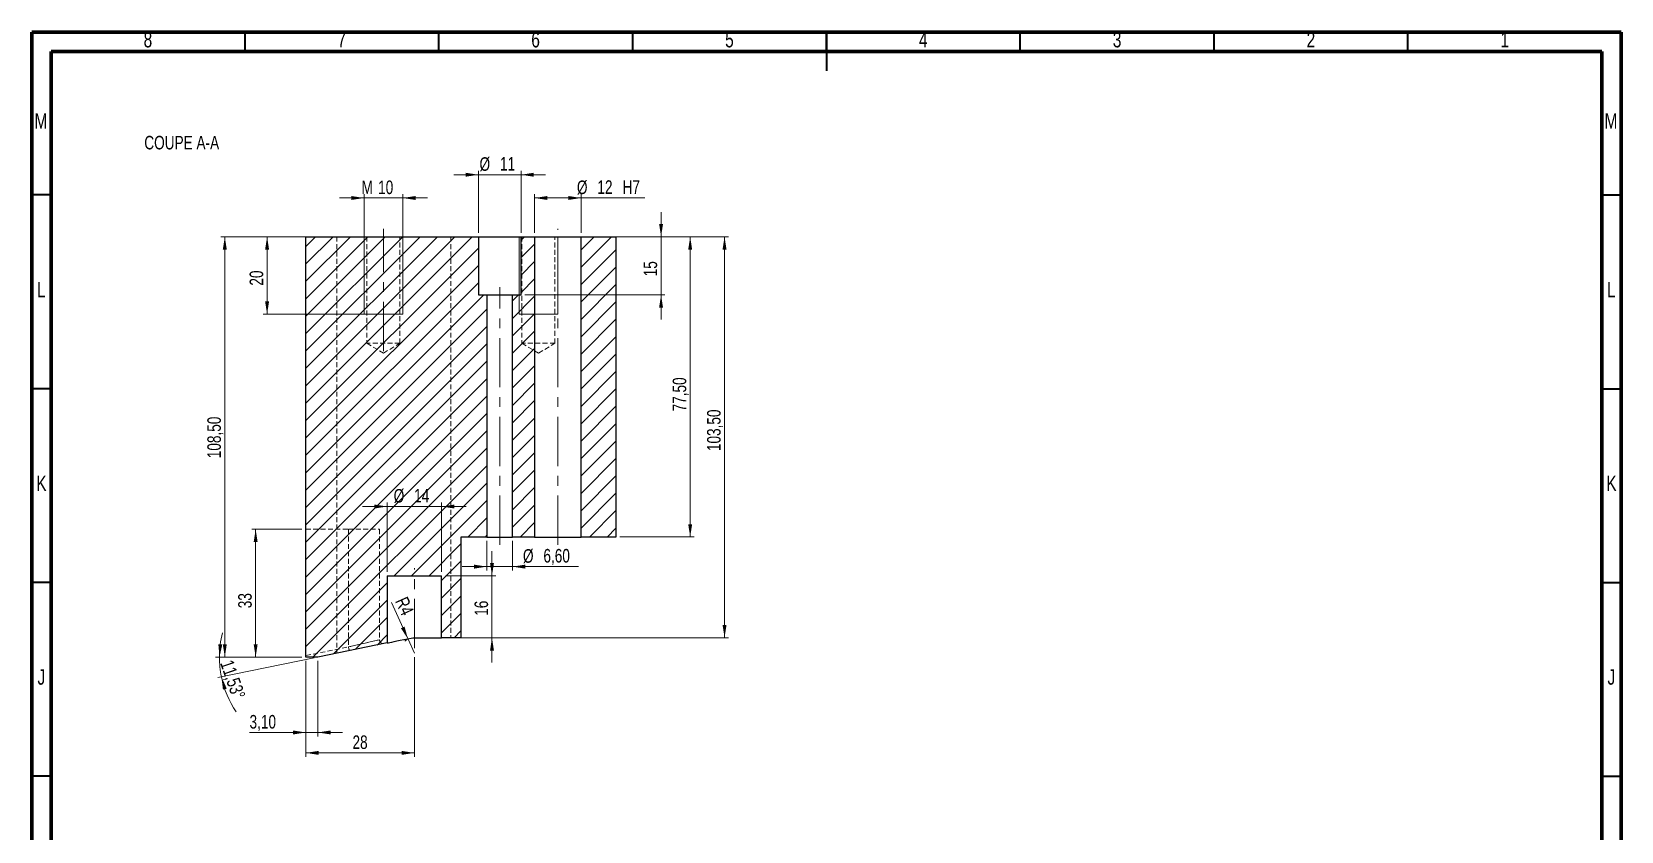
# Model space of a CAD drawing. Header units: millimetres. Extents: x 5 to 415, y 5 to 589.
# Drawn here: x 5 to 415, y 382.8 to 589.1 of the extents above; entities that cross this region are included whole.
import ezdxf

# ---------------------------------------------------------------- set-up
doc = ezdxf.new("R2010")
doc.units = ezdxf.units.MM
doc.linetypes.add('CENTERX2', pattern=[20.32, 12.7, -2.54, 2.54, -2.54])
doc.linetypes.add('HIDDEN', pattern=[1.905, 1.27, -0.635])
doc.styles.add('SLDTEXTSTYLE13', font='TXT', dxfattribs={"width": 0.75})
doc.dimstyles.new('SLDDIMSTYLE2', dxfattribs={"dimtxt": 3.5, "dimasz": 3.302, "dimexe": 0, "dimexo": 0.0625, "dimgap": 0.875, "dimtad": 1, "dimrnd": 1e-09, "dimzin": 12, "dimdsep": 46, "dimtxsty": 'SLDTEXTSTYLE13', "dimsah": 1, "dimcen": 0.09, "dimadec": 0, "dimazin": 3, "dimtfac": 1, "dimtofl": 0, "dimtmove": 0, "dimatfit": 3, "dimfxl": 1, "dimfrac": 2, "dimtolj": 1, "dimtzin": 12, "dimarcsym": 0})
doc.dimstyles.new('SLDDIMSTYLE4', dxfattribs={"dimtxt": 3.5, "dimasz": 3.302, "dimexe": 0, "dimexo": 0.0625, "dimgap": 0.875, "dimtad": 1, "dimrnd": 1e-09, "dimzin": 12, "dimdsep": 46, "dimtxsty": 'SLDTEXTSTYLE13', "dimsah": 1, "dimcen": 0.09, "dimadec": 0, "dimazin": 3, "dimtfac": 1, "dimtmove": 0, "dimatfit": 0, "dimfxl": 1, "dimfrac": 2, "dimtolj": 1, "dimtzin": 12, "dimarcsym": 0})
doc.dimstyles.new('SLDDIMSTYLE5', dxfattribs={"dimtxt": 3.5, "dimasz": 3.302, "dimexe": 0, "dimexo": 0.0625, "dimgap": 0.875, "dimtad": 1, "dimrnd": 1e-09, "dimzin": 12, "dimdsep": 46, "dimtxsty": 'SLDTEXTSTYLE13', "dimsah": 1, "dimcen": 0, "dimadec": 0, "dimazin": 3, "dimtfac": 1, "dimtofl": 0, "dimtmove": 0, "dimatfit": 3, "dimfxl": 1, "dimfrac": 2, "dimtolj": 1, "dimtzin": 12, "dimarcsym": 0})
doc.dimstyles.new('SLDDIMSTYLE6', dxfattribs={"dimtxt": 3.5, "dimasz": 3.302, "dimexe": 0, "dimexo": 0.0625, "dimgap": 0.875, "dimtad": 1, "dimdec": 4, "dimzin": 12, "dimdsep": 46, "dimtxsty": 'SLDTEXTSTYLE13', "dimsah": 1, "dimcen": 0.09, "dimazin": 3, "dimtfac": 1, "dimtofl": 0, "dimtmove": 0, "dimatfit": 3, "dimfxl": 1, "dimfrac": 2, "dimtolj": 1, "dimtzin": 12, "dimarcsym": 0})

# ---------------------------------------------------------------- blocks, each defined once
blk = doc.blocks.new('_D_33')
at = {"color": 7, "linetype": 'Continuous', "lineweight": 18}
for p, q in [((90.7, 546.22), (84.35, 546.22)), ((90.7, 517.22), (90.7, 547.22)), ((90.7, 546.22), (100.7, 546.22)), ((100.7, 517.22), (100.7, 547.22)), ((100.7, 546.22), (107.05, 546.22))]:
    blk.add_line(p, q, dxfattribs=at)
for points in [[(90.7, 546.22), (87.4, 546.73), (87.4, 545.71)], [(100.7, 546.22), (104, 545.71), (104, 546.73)]]:
    blk.add_solid(points, dxfattribs=at)
at = {"color": 7, "linetype": 'Continuous', "lineweight": 18, "char_height": 3.5, "attachment_point": 1, "style": 'SLDTEXTSTYLE13'}
for s, insert in [('M', (90.06, 550.73)), ('10', (94.34, 550.73))]:
    blk.add_mtext(s, dxfattribs=dict(at, insert=insert))
blk = doc.blocks.new('_D_34')
at = {"color": 7, "linetype": 'Continuous', "lineweight": 18}
for p, q in [((99.7, 536.22), (64.7, 536.22)), ((65.7, 536.22), (65.7, 516.22)), ((99.7, 516.22), (64.7, 516.22))]:
    blk.add_line(p, q, dxfattribs=at)
for points in [[(65.7, 536.22), (65.19, 532.92), (66.21, 532.92)], [(65.7, 516.22), (66.21, 519.52), (65.19, 519.52)]]:
    blk.add_solid(points, dxfattribs=at)
at = {"color": 7, "linetype": 'Continuous', "lineweight": 18, "insert": (61.19, 523.6), "char_height": 3.5, "attachment_point": 1, "rotation": 90, "style": 'SLDTEXTSTYLE13'}
blk.add_mtext('20', dxfattribs=at)
blk = doc.blocks.new('_D_35')
at = {"color": 7, "linetype": 'Continuous', "lineweight": 18}
for p, q in [((134.7, 537.22), (134.7, 547.22)), ((134.7, 546.22), (146.7, 546.22)), ((146.7, 537.22), (146.7, 547.22)), ((146.7, 546.22), (163.14, 546.22))]:
    blk.add_line(p, q, dxfattribs=at)
for points in [[(134.7, 546.22), (138, 545.71), (138, 546.73)], [(146.7, 546.22), (143.4, 546.73), (143.4, 545.71)]]:
    blk.add_solid(points, dxfattribs=at)
at = {"color": 7, "linetype": 'Continuous', "lineweight": 18, "char_height": 3.5, "attachment_point": 1, "style": 'SLDTEXTSTYLE13'}
for s, insert in [('%%c', (145.62, 550.73)), ('12', (150.9, 550.78)), ('H7', (157.39, 550.78))]:
    blk.add_mtext(s, dxfattribs=dict(at, insert=insert))
blk = doc.blocks.new('_D_36')
at = {"color": 7, "linetype": 'Continuous', "lineweight": 18}
for p, q in [((167.33, 536.22), (167.33, 542.57)), ((121.2, 536.22), (168.33, 536.22)), ((167.33, 536.22), (167.33, 521.22)), ((132.2, 521.22), (168.33, 521.22)), ((167.33, 521.22), (167.33, 514.87))]:
    blk.add_line(p, q, dxfattribs=at)
for points in [[(167.33, 536.22), (167.83, 539.52), (166.82, 539.52)], [(167.33, 521.22), (166.82, 517.92), (167.83, 517.92)]]:
    blk.add_solid(points, dxfattribs=at)
at = {"color": 7, "linetype": 'Continuous', "lineweight": 18, "insert": (162.81, 526), "char_height": 3.5, "attachment_point": 1, "rotation": 90, "style": 'SLDTEXTSTYLE13'}
blk.add_mtext('15', dxfattribs=at)
blk = doc.blocks.new('_D_37')
at = {"color": 7, "linetype": 'Continuous', "lineweight": 18}
for p, q in [((156.7, 536.22), (175.84, 536.22)), ((174.84, 536.22), (174.84, 458.72)), ((156.7, 458.72), (175.84, 458.72))]:
    blk.add_line(p, q, dxfattribs=at)
for points in [[(174.84, 536.22), (174.33, 532.92), (175.34, 532.92)], [(174.84, 458.72), (175.34, 462.02), (174.33, 462.02)]]:
    blk.add_solid(points, dxfattribs=at)
at = {"color": 7, "linetype": 'Continuous', "lineweight": 18, "insert": (170.32, 491.13), "char_height": 3.5, "attachment_point": 1, "rotation": 90, "style": 'SLDTEXTSTYLE13'}
blk.add_mtext('77,50', dxfattribs=at)
blk = doc.blocks.new('_D_38')
at = {"color": 7, "linetype": 'Continuous', "lineweight": 18}
for p, q in [((156.7, 536.22), (184.7, 536.22)), ((183.7, 432.72), (183.7, 536.22)), ((116.7, 432.72), (184.7, 432.72))]:
    blk.add_line(p, q, dxfattribs=at)
for points in [[(183.7, 536.22), (183.19, 532.92), (184.21, 532.92)], [(183.7, 432.72), (184.21, 436.02), (183.19, 436.02)]]:
    blk.add_solid(points, dxfattribs=at)
at = {"color": 7, "linetype": 'Continuous', "lineweight": 18, "insert": (179.19, 480.89), "char_height": 3.5, "attachment_point": 1, "rotation": 90, "style": 'SLDTEXTSTYLE13'}
blk.add_mtext('103,50', dxfattribs=at)
blk = doc.blocks.new('_D_39')
at = {"color": 7, "linetype": 'Continuous', "lineweight": 18}
for p, q in [((96.7, 449.72), (96.7, 467.59)), ((110.7, 449.72), (110.7, 467.59)), ((96.7, 466.59), (90.35, 466.59)), ((96.7, 466.59), (110.7, 466.59)), ((110.7, 466.59), (117.05, 466.59))]:
    blk.add_line(p, q, dxfattribs=at)
for points in [[(96.7, 466.59), (93.4, 467.09), (93.4, 466.08)], [(110.7, 466.59), (114, 466.08), (114, 467.09)]]:
    blk.add_solid(points, dxfattribs=at)
at = {"color": 7, "linetype": 'Continuous', "lineweight": 18, "char_height": 3.5, "attachment_point": 1, "style": 'SLDTEXTSTYLE13'}
for s, insert in [('%%c', (98.35, 471.1)), ('14', (103.63, 471.15))]:
    blk.add_mtext(s, dxfattribs=dict(at, insert=insert))
blk = doc.blocks.new('_D_40')
at = {"color": 7, "linetype": 'Continuous', "lineweight": 18}
for q in [(97.8, 441.8), (103.7, 428.72)]:
    blk.add_line((102.05, 432.36), q, dxfattribs=at)
blk.add_arc((103.7, 428.72), 4, 115.571, 128.3003, dxfattribs=at)
blk.add_solid([(102.05, 432.36), (101.16, 435.58), (100.23, 435.17)], dxfattribs=at)
at = {"color": 7, "linetype": 'Continuous', "lineweight": 18, "insert": (101.85, 443.63), "char_height": 3.5, "attachment_point": 1, "rotation": 294.264, "style": 'SLDTEXTSTYLE13'}
blk.add_mtext('R4', dxfattribs=at)
blk = doc.blocks.new('_D_41')
at = {"color": 7, "linetype": 'Continuous', "lineweight": 18}
for p, q in [((123.71, 448.72), (123.71, 455.07)), ((111.7, 448.72), (124.71, 448.72)), ((123.71, 432.72), (123.71, 448.72)), ((111.7, 432.72), (124.71, 432.72)), ((123.71, 432.72), (123.71, 426.37))]:
    blk.add_line(p, q, dxfattribs=at)
for points in [[(123.71, 448.72), (124.22, 452.02), (123.21, 452.02)], [(123.71, 432.72), (123.21, 429.42), (124.22, 429.42)]]:
    blk.add_solid(points, dxfattribs=at)
at = {"color": 7, "linetype": 'Continuous', "lineweight": 18, "insert": (119.2, 438.38), "char_height": 3.5, "attachment_point": 1, "rotation": 90, "style": 'SLDTEXTSTYLE13'}
blk.add_mtext('16', dxfattribs=at)
blk = doc.blocks.new('_D_42')
at = {"color": 7, "linetype": 'Continuous', "lineweight": 18}
for p, q in [((120.2, 552.22), (113.85, 552.22)), ((120.2, 537.22), (120.2, 553.22)), ((120.2, 552.22), (131.2, 552.22)), ((131.2, 537.22), (131.2, 553.22)), ((131.2, 552.22), (137.55, 552.22))]:
    blk.add_line(p, q, dxfattribs=at)
for points in [[(120.2, 552.22), (116.9, 552.73), (116.9, 551.71)], [(131.2, 552.22), (134.5, 551.71), (134.5, 552.73)]]:
    blk.add_solid(points, dxfattribs=at)
at = {"color": 7, "linetype": 'Continuous', "lineweight": 18, "char_height": 3.5, "attachment_point": 1, "style": 'SLDTEXTSTYLE13'}
for s, insert in [('%%c', (120.5, 556.73)), ('11', (125.78, 556.78))]:
    blk.add_mtext(s, dxfattribs=dict(at, insert=insert))
blk = doc.blocks.new('_D_43')
at = {"color": 7, "linetype": 'Continuous', "lineweight": 18}
for p, q in [((122.4, 457.72), (122.4, 450.07)), ((129, 457.72), (129, 450.07)), ((122.4, 451.07), (116.05, 451.07)), ((122.4, 451.07), (129, 451.07)), ((129, 451.07), (146.03, 451.07))]:
    blk.add_line(p, q, dxfattribs=at)
for points in [[(122.4, 451.07), (119.1, 451.58), (119.1, 450.56)], [(129, 451.07), (132.3, 450.56), (132.3, 451.58)]]:
    blk.add_solid(points, dxfattribs=at)
at = {"color": 7, "linetype": 'Continuous', "lineweight": 18, "char_height": 3.5, "attachment_point": 1, "style": 'SLDTEXTSTYLE13'}
for s, insert in [('%%c', (131.7, 455.58)), ('6,60', (136.98, 455.63))]:
    blk.add_mtext(s, dxfattribs=dict(at, insert=insert))
blk = doc.blocks.new('_D_44')
at = {"color": 7, "linetype": 'Continuous', "lineweight": 18}
for p, q in [((75.7, 426.72), (75.7, 407.27)), ((78.79, 426.72), (78.79, 407.27)), ((75.7, 408.27), (61.17, 408.27)), ((78.79, 408.27), (75.7, 408.27)), ((78.79, 408.27), (85.14, 408.27))]:
    blk.add_line(p, q, dxfattribs=at)
for points in [[(75.7, 408.27), (72.4, 408.78), (72.4, 407.76)], [(78.79, 408.27), (82.1, 407.76), (82.1, 408.78)]]:
    blk.add_solid(points, dxfattribs=at)
at = {"color": 7, "linetype": 'Continuous', "lineweight": 18, "insert": (61.17, 412.78), "char_height": 3.5, "attachment_point": 1, "style": 'SLDTEXTSTYLE13'}
blk.add_mtext('3,10', dxfattribs=at)
blk = doc.blocks.new('_D_45')
at = {"color": 7, "linetype": 'Continuous', "lineweight": 18}
for p, q in [((74.7, 427.72), (52.42, 427.72)), ((77.82, 427.52), (52.95, 422.44))]:
    blk.add_line(p, q, dxfattribs=at)
for start, end in [(165.7587, 180), (180, 191.5347), (191.5347, 213.836)]:
    blk.add_arc((78.79, 427.72), 25.38, start, end, dxfattribs=at)
for points in [[(53.42, 427.72), (54.14, 430.98), (53.12, 431.05)], [(53.93, 422.64), (54.31, 419.32), (55.29, 419.59)]]:
    blk.add_solid(points, dxfattribs=at)
at = {"color": 7, "linetype": 'Continuous', "lineweight": 18, "insert": (56.87, 427.33), "char_height": 3.5, "attachment_point": 1, "rotation": 288.9366, "style": 'SLDTEXTSTYLE13'}
blk.add_mtext('11,53°', dxfattribs=at)
blk = doc.blocks.new('_D_46')
at = {"color": 7, "linetype": 'Continuous', "lineweight": 18}
for p, q in [((75.7, 426.72), (75.7, 402)), ((103.7, 427.72), (103.7, 402)), ((75.7, 403), (103.7, 403))]:
    blk.add_line(p, q, dxfattribs=at)
for points in [[(75.7, 403), (79, 402.49), (79, 403.51)], [(103.7, 403), (100.4, 403.51), (100.4, 402.49)]]:
    blk.add_solid(points, dxfattribs=at)
at = {"color": 7, "linetype": 'Continuous', "lineweight": 18, "insert": (87.73, 407.51), "char_height": 3.5, "attachment_point": 1, "style": 'SLDTEXTSTYLE13'}
blk.add_mtext('28', dxfattribs=at)
blk = doc.blocks.new('_D_47')
at = {"color": 7, "linetype": 'Continuous', "lineweight": 18}
for p, q in [((74.7, 460.72), (61.75, 460.72)), ((62.75, 460.72), (62.75, 427.72)), ((74.7, 427.72), (61.75, 427.72))]:
    blk.add_line(p, q, dxfattribs=at)
for points in [[(62.75, 460.72), (62.24, 457.42), (63.25, 457.42)], [(62.75, 427.72), (63.25, 431.02), (62.24, 431.02)]]:
    blk.add_solid(points, dxfattribs=at)
at = {"color": 7, "linetype": 'Continuous', "lineweight": 18, "insert": (58.24, 440.33), "char_height": 3.5, "attachment_point": 1, "rotation": 90, "style": 'SLDTEXTSTYLE13'}
blk.add_mtext('33', dxfattribs=at)
blk = doc.blocks.new('_D_48')
at = {"color": 7, "linetype": 'Continuous', "lineweight": 18}
for p, q in [((74.7, 536.22), (53.79, 536.22)), ((54.79, 536.22), (54.79, 427.72)), ((74.7, 427.72), (53.79, 427.72))]:
    blk.add_line(p, q, dxfattribs=at)
for points in [[(54.79, 536.22), (54.28, 532.92), (55.3, 532.92)], [(54.79, 427.72), (55.3, 431.02), (54.28, 431.02)]]:
    blk.add_solid(points, dxfattribs=at)
at = {"color": 7, "linetype": 'Continuous', "lineweight": 18, "insert": (50.28, 479.05), "char_height": 3.5, "attachment_point": 1, "rotation": 90, "style": 'SLDTEXTSTYLE13'}
blk.add_mtext('108,50', dxfattribs=at)

msp = doc.modelspace()

# ---------------------------------------------------------------- hatches: boundary and pattern name
at = {"linetype": 'Continuous', "lineweight": 18}
h = msp.add_hatch(dxfattribs=at)
h.set_pattern_fill('ANSI31', style=0)
h.paths.add_polyline_path([(110.69874, 432.71725), (115.69874, 432.71725), (115.69874, 458.71725), (122.39874, 458.71725), (122.39874, 521.21725), (120.19874, 521.21725), (120.19874, 536.21725), (75.69874, 536.21725), (75.69874, 427.71725), (78.795, 427.71725), (96.69874, 431.37111), (96.69874, 448.71725), (110.69874, 448.71725)], flags=0)
h = msp.add_hatch(dxfattribs=at)
h.set_pattern_fill('ANSI31', style=0)
h.paths.add_polyline_path([(128.99874, 521.21725), (128.99874, 458.71725), (134.69874, 458.71725), (134.69874, 536.21725), (131.19874, 536.21725), (131.19874, 521.21725)], flags=0)
h = msp.add_hatch(dxfattribs=at)
h.set_pattern_fill('ANSI31', style=0)
h.paths.add_polyline_path([(155.69874, 536.21725), (146.69874, 536.21725), (146.69874, 458.71725), (155.69874, 458.71725)], flags=0)

# ---------------------------------------------------------------- linework, layer by layer
at = {"color": 7, "linetype": 'Continuous', "lineweight": 70}
for p, q in [((5, 5), (5, 589)), ((5, 589), (415, 589)), ((415, 589), (415, 5)), ((10, 10), (10, 584)), ((10, 584), (410, 584)), ((410, 584), (410, 10))]:
    msp.add_line(p, q, dxfattribs=at)
at = {"color": 7, "linetype": 'Continuous', "lineweight": 35}
for p, q in [((60, 584), (60, 589)), ((110, 584), (110, 589)), ((160, 584), (160, 589)), ((210, 589.001), (210, 578.999)), ((210, 584), (210, 589)), ((260, 584), (260, 589)), ((310, 584), (310, 589)), ((360, 584), (360, 589)), ((10, 547), (5, 547)), ((410, 547), (415, 547)), ((10, 497), (5, 497)), ((410, 497), (415, 497)), ((10, 447), (5, 447)), ((410, 447), (415, 447)), ((10, 397), (5, 397)), ((410, 397), (415, 397))]:
    msp.add_line(p, q, dxfattribs=at)
at = {"color": 7, "linetype": 'CENTERX2', "lineweight": 18}
for p, q in [((95.69874, 506.71725), (95.69874, 538.21725)), ((140.69874, 456.71725), (140.69874, 538.21725)), ((125.69874, 456.71725), (125.69874, 523.21725)), ((103.69874, 430.04418), (103.69874, 450.71725))]:
    msp.add_line(p, q, dxfattribs=at)
at = {"color": 7, "linetype": 'Continuous', "lineweight": 25}
for p, q in [((75.69873, 427.71725), (75.69873, 536.21725)), ((75.69873, 536.21725), (120.19873, 536.21725)), ((120.19873, 536.21725), (120.19873, 521.21725)), ((120.19873, 536.21725), (131.19873, 536.21725)), ((131.19873, 521.21725), (131.19873, 536.21725)), ((131.19873, 536.21725), (134.69873, 536.21725)), ((134.69873, 536.21725), (134.69873, 458.71725)), ((134.69873, 536.21725), (146.69874, 536.21725)), ((146.69874, 458.71725), (146.69874, 536.21725)), ((146.69874, 536.21725), (155.69874, 536.21725)), ((155.69874, 536.21725), (155.69874, 458.71725)), ((120.19873, 521.21725), (122.39873, 521.21725)), ((122.39873, 521.21725), (122.39873, 458.71725)), ((122.39873, 521.21725), (128.99873, 521.21725)), ((128.99873, 458.71725), (128.99873, 521.21725)), ((128.99873, 521.21725), (131.19873, 521.21725)), ((122.39873, 458.71725), (115.69874, 458.71725)), ((115.69874, 458.71725), (115.69874, 432.71725)), ((122.39873, 458.71725), (128.99873, 458.71725)), ((134.69873, 458.71725), (128.99873, 458.71725)), ((134.69873, 458.71725), (146.69874, 458.71725)), ((155.69874, 458.71725), (146.69874, 458.71725)), ((96.69873, 448.71725), (110.69874, 448.71725)), ((96.69873, 448.71725), (96.69873, 431.37111)), ((110.69874, 432.71725), (110.69874, 448.71725)), ((96.69873, 431.37111), (78.795, 427.71725)), ((103.69874, 432.71725), (110.69874, 432.71725)), ((115.69874, 432.71725), (110.69874, 432.71725)), ((78.795, 427.71725), (75.69873, 427.71725))]:
    msp.add_line(p, q, dxfattribs=at)
at = {"color": 7, "linetype": 'HIDDEN', "lineweight": 18}
for p, q in [((83.69873, 536.21725), (83.69873, 428.71802)), ((91.44874, 536.21725), (91.44874, 508.71725)), ((99.94873, 508.71725), (99.94873, 536.21725)), ((113.09605, 536.21725), (113.09605, 432.71725)), ((131.44874, 536.21725), (131.44874, 508.71725)), ((139.94874, 508.71725), (139.94874, 536.21725)), ((99.94873, 508.71725), (91.44874, 508.71725)), ((91.44874, 508.71725), (95.69874, 506.16359)), ((95.69874, 506.16359), (99.94873, 508.71725)), ((139.94874, 508.71725), (131.44874, 508.71725)), ((131.44874, 508.71725), (135.69874, 506.16359)), ((135.69874, 506.16359), (139.94874, 508.71725)), ((75.69873, 460.71725), (86.69874, 460.71725)), ((86.69874, 460.71725), (94.69874, 460.71725)), ((86.69874, 460.71725), (86.69874, 430.35088)), ((94.69874, 460.71725), (94.69874, 432.18764)), ((75.69873, 428.10596), (86.69874, 430.35088))]:
    msp.add_line(p, q, dxfattribs=at)
at = {"color": 7, "linetype": 'Continuous', "lineweight": 18}
for p, q in [((90.69874, 536.21725), (90.69874, 516.21725)), ((90.69874, 536.21725), (90.69874, 516.21725)), ((100.69874, 536.21725), (100.69874, 516.21725)), ((100.69874, 536.21725), (100.69874, 516.21725)), ((130.69874, 536.21725), (130.69874, 516.21725)), ((130.69874, 536.21725), (130.69874, 516.21725)), ((140.69874, 536.21725), (140.69874, 516.21725)), ((140.69874, 536.21725), (140.69874, 516.21725)), ((90.69874, 516.21725), (100.69874, 516.21725)), ((90.69874, 516.21725), (100.69874, 516.21725)), ((130.69874, 516.21725), (140.69874, 516.21725)), ((130.69874, 516.21725), (140.69874, 516.21725))]:
    msp.add_line(p, q, dxfattribs=at)
at = {"color": 7, "linetype": 'HIDDEN', "lineweight": 18, "flags": 128}
for points in [[(86.69874, 430.35088), (87.83725, 430.61229), (88.9526, 430.86836), (90.02206, 431.1139), (91.02386, 431.34391), (91.93762, 431.5537), (92.74474, 431.73902), (93.42876, 431.89606), (93.9758, 432.02165), (94.37469, 432.11324), (94.61731, 432.16894), (94.69874, 432.18764)], [(94.69874, 432.18764), (94.61731, 432.16894), (94.37469, 432.11324), (93.9758, 432.02165), (93.42876, 431.89606), (92.74474, 431.73902), (91.93762, 431.5537), (91.02386, 431.34391), (90.02206, 431.1139), (88.9526, 430.86836), (87.83725, 430.61229), (86.69874, 430.35088)], [(86.69874, 430.35088), (86.73775, 430.15974), (86.77526, 429.97593), (86.80983, 429.80654), (86.84014, 429.65806), (86.86499, 429.53621), (86.88348, 429.44567), (86.89485, 429.38991), (86.8987, 429.37108)], [(86.69874, 430.35088), (86.73775, 430.15974), (86.77526, 429.97593), (86.80983, 429.80654), (86.84014, 429.65806), (86.86499, 429.53621), (86.88348, 429.44567), (86.89485, 429.38991), (86.8987, 429.37108)]]:
    msp.add_lwpolyline(points, dxfattribs=at)
at = {"color": 7, "linetype": 'Continuous', "lineweight": 25, "flags": 128}
msp.add_lwpolyline([(96.69873, 431.37111), (96.77283, 431.38623), (96.99355, 431.43128), (97.35621, 431.50529), (97.85315, 431.60671), (98.47385, 431.73338), (99.20515, 431.88263), (100.03158, 432.05129), (100.93564, 432.2358), (101.89821, 432.43224), (102.89889, 432.63646)], dxfattribs=at)
at = {"color": 7, "linetype": 'HIDDEN', "lineweight": 18}
msp.add_arc((95.69874, 432.18764), 1, 180, 281.5347423, dxfattribs=at)
at = {"color": 7, "linetype": 'Continuous', "lineweight": 25}
msp.add_open_spline([(102.89889, 432.63646), (103.16194, 432.69015), (103.42852, 432.71725), (103.69874, 432.71725)], degree=3, dxfattribs=at)

# ---------------------------------------------------------------- texts
at = {"color": 7, "linetype": 'Continuous', "lineweight": 0, "attachment_point": 2, "style": 'SLDTEXTSTYLE13'}
for s, insert, char_height in [('8', (34.96004, 589.06015), 3.96875), ('7', (84.96004, 589.06015), 3.96875), ('6', (134.96004, 589.06015), 3.96875), ('5', (184.96004, 589.06015), 3.96875), ('4', (234.96004, 589.06015), 3.96875), ('3', (284.96004, 589.06015), 3.96875), ('2', (334.96004, 589.06015), 3.96875), ('1', (384.96004, 589.06015), 3.96875), ('M', (7.36174, 568.06015), 3.96875), ('M', (412.36174, 568.06015), 3.96875), ('COUPE A-A', (43.67843, 562.25521), 3.5), ('L', (7.45452, 524.56015), 3.96875), ('L', (412.45452, 524.56015), 3.96875), ('K', (7.48852, 474.56015), 3.96875), ('K', (412.48852, 474.56015), 3.96875), ('J', (7.46509, 424.56015), 3.96875), ('J', (412.46509, 424.56015), 3.96875)]:
    msp.add_mtext(s, dxfattribs=dict(at, insert=insert, char_height=char_height))

# ---------------------------------------------------------------- dimensions: what is measured, and where the dimension line sits
at = {"color": 7, "linetype": 'Continuous', "lineweight": 18}
for base, p1, p2, text, dimstyle, picture, middle in [((131.19874, 552.21725), (120.19874, 536.21725), (131.19874, 536.21725), '%%c<>', 'SLDDIMSTYLE4', '_D_42', (125.72427, 552.21725)), ((100.69874, 546.21725), (90.69874, 516.21725), (100.69874, 516.21725), 'M10<>', 'SLDDIMSTYLE4', '_D_33', (94.78516, 546.21725)), ((146.69874, 546.21725), (134.69874, 536.21725), (146.69874, 536.21725), '%%c<> H7', 'SLDDIMSTYLE2', '_D_35', (154.3833, 546.21725)), ((110.69874, 466.58629), (96.69874, 448.71725), (110.69874, 448.71725), '%%c<>', 'SLDDIMSTYLE4', '_D_39', (103.57308, 466.58629)), ((128.99874, 451.0675), (122.39874, 458.71725), (128.99874, 458.71725), '%%c<>', 'SLDDIMSTYLE4', '_D_43', (138.86208, 451.0675))]:
    dim = msp.add_linear_dim(base=base, p1=p1, p2=p2, text=text, dimstyle=dimstyle, dxfattribs=at)
    dim.commit()
    dim.dimension.update_dxf_attribs({"geometry": picture, "text_midpoint": middle, "dimtype": 160})
for base, p1, p2, dimstyle, picture, middle in [((167.32552, 521.21725), (120.19874, 536.21725), (131.19874, 521.21725), 'SLDDIMSTYLE4', '_D_36', (167.32552, 528.58114)), ((54.79119, 427.71725), (75.69874, 536.21725), (75.69874, 427.71725), 'SLDDIMSTYLE2', '_D_48', (54.79119, 486.15741)), ((65.69874, 516.21725), (100.69874, 536.21725), (100.69874, 516.21725), 'SLDDIMSTYLE4', '_D_34', (65.69874, 526.18443)), ((183.69874, 536.21725), (115.69874, 432.71725), (155.69874, 536.21725), 'SLDDIMSTYLE2', '_D_38', (183.69874, 487.99689)), ((174.8352, 458.71725), (155.69874, 536.21725), (155.69874, 458.71725), 'SLDDIMSTYLE2', '_D_37', (174.8352, 496.9446)), ((62.74683, 427.71725), (75.69874, 460.71725), (75.69874, 427.71725), 'SLDDIMSTYLE2', '_D_47', (62.74683, 442.92033)), ((123.71411, 448.71725), (110.69874, 432.71725), (110.69874, 448.71725), 'SLDDIMSTYLE4', '_D_41', (123.71411, 440.9669))]:
    dim = msp.add_linear_dim(base=base, p1=p1, p2=p2, angle=90, dimstyle=dimstyle, dxfattribs=at)
    dim.commit()
    dim.dimension.update_dxf_attribs({"geometry": picture, "text_midpoint": middle, "dimtype": 160})
dim = msp.add_radius_dim(center=(103.69874, 428.71725), mpoint=(102.05497, 432.36389), dimstyle='SLDDIMSTYLE5', dxfattribs=at)
dim.commit()
dim.dimension.update_dxf_attribs({"geometry": '_D_40', "text_midpoint": (98.78739, 439.61295), "dimtype": 164})
dim = msp.add_angular_dim_2l(base=(53.54619, 425.16709), line1=((102.89889, 432.63646), (78.795, 427.71725)), line2=((75.69874, 427.71725), (78.795, 427.71725)), dimstyle='SLDDIMSTYLE6', dxfattribs=at)
dim.commit()
dim.dimension.update_dxf_attribs({"geometry": '_D_45', "text_midpoint": (54.79119, 419.48179), "dimtype": 162})
for base, p1, p2, dimstyle, picture, middle in [((75.69874, 408.27238), (78.795, 427.71725), (75.69874, 427.71725), 'SLDDIMSTYLE4', '_D_44', (65.69874, 408.27238)), ((103.69874, 402.99964), (75.69874, 427.71725), (103.69874, 428.71725), 'SLDDIMSTYLE2', '_D_46', (90.31846, 402.99964))]:
    dim = msp.add_linear_dim(base=base, p1=p1, p2=p2, dimstyle=dimstyle, dxfattribs=at)
    dim.commit()
    dim.dimension.update_dxf_attribs({"geometry": picture, "text_midpoint": middle, "dimtype": 160})

doc.saveas('drawing.dxf')
